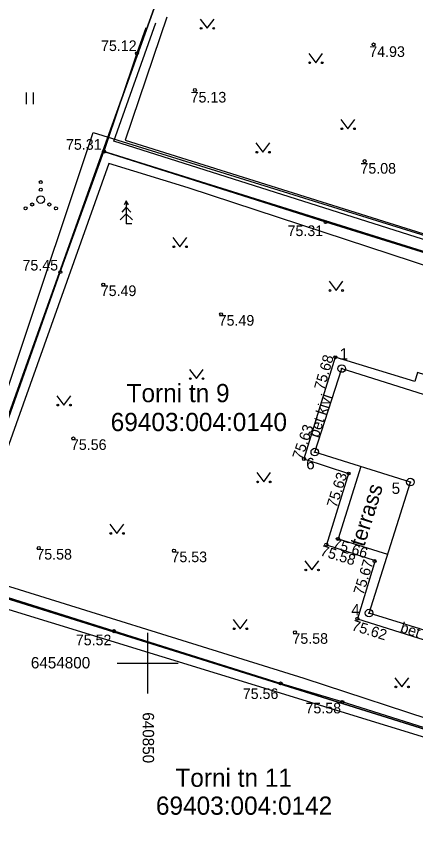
# Model space of a CAD drawing. Extents: x 640554 to 640967, y 6454407 to 6454955.
# Drawn here: x 640841.4 to 640867.6, y 6454787.9 to 6454842.5 of the extents above; entities that cross this region are included whole.
import ezdxf

# ---------------------------------------------------------------- set-up
doc = ezdxf.new("R2010")
doc.units = 0
for name, color, linetype in [('AED', 7, 'Continuous'), ('HALJASTUS', 7, 'Continuous'), ('HOONE', 7, 'Continuous'), ('KOORDPUNKT', 7, 'Continuous'), ('KORGUS-EH2000', 7, 'Continuous'), ('MOOTPIIR', 7, 'Continuous'), ('PIIR', 7, 'Continuous'), ('PUU', 7, 'Continuous'), ('TEE', 7, 'Continuous'), ('VORK', 7, 'Continuous')]:
    doc.layers.add(name, color=color, linetype=linetype)

msp = doc.modelspace()

# ---------------------------------------------------------------- linework, layer by layer
at = {"layer": 'AED'}
for points in [[(640849.871, 6454841.805), (640849.29, 6454840.13), (640847.12, 6454833.66), (640861.71, 6454829.03), (640875.88, 6454824.62), (640885.26, 6454821.73), (640887.122, 6454826.994)], [(640881.788, 6454812.052), (640877.953, 6454800.901), (640875.17, 6454793.545), (640862.808, 6454797.447), (640858.751, 6454798.657), (640847.786, 6454802.099), (640837.062, 6454805.476), (640844.249, 6454825.731), (640847.12, 6454833.66)]]:
    msp.add_lwpolyline(points, dxfattribs=at)
at = {"layer": 'HALJASTUS'}
for p, q in [((640853.457, 6454842.382), (640853.92, 6454841.775)), ((640853.92, 6454841.775), (640854.366, 6454842.382)), ((640860.595, 6454840.114), (640861.058, 6454839.507)), ((640861.058, 6454839.507), (640861.504, 6454840.114)), ((640842.004, 6454837.541), (640842.004, 6454836.78)), ((640842.46, 6454837.541), (640842.46, 6454836.78)), ((640862.717, 6454835.77), (640863.18, 6454835.164)), ((640863.18, 6454835.164), (640863.626, 6454835.77)), ((640857.122, 6454834.226), (640857.586, 6454833.619)), ((640857.586, 6454833.619), (640858.031, 6454834.226)), ((640851.662, 6454828.002), (640852.125, 6454827.396)), ((640852.125, 6454827.396), (640852.571, 6454828.002)), ((640861.936, 6454825.126), (640862.4, 6454824.519)), ((640862.4, 6454824.519), (640862.845, 6454825.126)), ((640852.746, 6454819.325), (640853.209, 6454818.718)), ((640853.209, 6454818.718), (640853.655, 6454819.325)), ((640844.026, 6454817.58), (640844.49, 6454816.973)), ((640844.49, 6454816.973), (640844.935, 6454817.58)), ((640857.176, 6454812.533), (640857.639, 6454811.927)), ((640857.639, 6454811.927), (640858.085, 6454812.533)), ((640847.514, 6454809.138), (640847.977, 6454808.531)), ((640847.977, 6454808.531), (640848.423, 6454809.138)), ((640860.346, 6454806.732), (640860.809, 6454806.126)), ((640860.809, 6454806.126), (640861.254, 6454806.732)), ((640855.632, 6454802.865), (640856.096, 6454802.259)), ((640856.096, 6454802.259), (640856.541, 6454802.865)), ((640866.271, 6454799.039), (640866.735, 6454798.432)), ((640866.735, 6454798.432), (640867.18, 6454799.039))]:
    msp.add_line(p, q, dxfattribs=at)
for points in [[(640851.27, 6454842.501), (640848.51, 6454834.409), (640876.575, 6454825.622), (640885.632, 6454822.786)], [(640884.723, 6454822.6), (640847.776, 6454834.35), (640850.529, 6454842.131)], [(640883.148, 6454817.81), (640884.403, 6454821.267), (640868.965, 6454825.912), (640852.671, 6454831.265), (640847.454, 6454832.88), (640841.341, 6454815.754), (640837.854, 6454805.986), (640860.271, 6454799.002), (640869.777, 6454795.887), (640874.811, 6454794.238), (640877.118, 6454800.706), (640879.129, 6454806.579), (640880.975, 6454811.975)]]:
    msp.add_lwpolyline(points, dxfattribs=at)
for centre, radius in [((640853.519, 6454841.775), 0.055), ((640854.348, 6454841.775), 0.055), ((640860.657, 6454839.507), 0.055), ((640861.486, 6454839.507), 0.055), ((640862.779, 6454835.164), 0.055), ((640863.608, 6454835.164), 0.055), ((640857.185, 6454833.619), 0.055), ((640858.013, 6454833.619), 0.055), ((640842.965, 6454831.654), 0.1), ((640842.965, 6454830.504), 0.25), ((640842.965, 6454831.154), 0.1), ((640842.4, 6454830.179), 0.1), ((640843.53, 6454830.179), 0.1), ((640841.965, 6454829.929), 0.1), ((640843.965, 6454829.929), 0.1), ((640851.724, 6454827.396), 0.055), ((640852.553, 6454827.396), 0.055), ((640861.999, 6454824.519), 0.055), ((640862.827, 6454824.519), 0.055), ((640852.808, 6454818.718), 0.055), ((640853.637, 6454818.718), 0.055), ((640844.089, 6454816.973), 0.055), ((640844.918, 6454816.973), 0.055), ((640857.238, 6454811.927), 0.055), ((640858.067, 6454811.927), 0.055), ((640847.576, 6454808.531), 0.055), ((640848.405, 6454808.531), 0.055), ((640860.408, 6454806.126), 0.055), ((640861.237, 6454806.126), 0.055), ((640855.695, 6454802.259), 0.055), ((640856.524, 6454802.259), 0.055), ((640866.333, 6454798.432), 0.055), ((640867.162, 6454798.432), 0.055)]:
    msp.add_circle(centre, radius, dxfattribs=at)
at = {"layer": 'HOONE'}
msp.add_lwpolyline([(640862.772, 6454819.384), (640876.88, 6454814.936), (640872.456, 6454800.845), (640864.568, 6454803.288), (640867.287, 6454811.911), (640861, 6454813.884)], close=True, dxfattribs=at)
msp.add_lwpolyline([(640864.027, 6454812.934), (640862.531, 6454808.168), (640865.788, 6454807.159)], dxfattribs=at)
at = {"layer": 'KOORDPUNKT'}
for centre, radius in [((640862.772, 6454819.384), 0.25), ((640862.772, 6454819.384), 0.025), ((640862.772, 6454819.384), 0.0221), ((640862.772, 6454819.384), 0.0191), ((640862.772, 6454819.384), 0.0161), ((640862.772, 6454819.384), 0.0132), ((640862.772, 6454819.384), 0.0102), ((640862.772, 6454819.384), 0.00726), ((640862.772, 6454819.384), 0.0043), ((640861, 6454813.884), 0.25), ((640861, 6454813.884), 0.025), ((640861, 6454813.884), 0.0221), ((640861, 6454813.884), 0.0191), ((640861, 6454813.884), 0.0161), ((640861, 6454813.884), 0.0132), ((640861, 6454813.884), 0.0102), ((640861, 6454813.884), 0.00726), ((640861, 6454813.884), 0.0043), ((640867.287, 6454811.911), 0.25), ((640867.287, 6454811.911), 0.025), ((640867.287, 6454811.911), 0.0221), ((640867.287, 6454811.911), 0.0191), ((640867.287, 6454811.911), 0.0161), ((640867.287, 6454811.911), 0.0132), ((640867.287, 6454811.911), 0.0102), ((640867.287, 6454811.911), 0.00726), ((640867.287, 6454811.911), 0.0043), ((640864.568, 6454803.288), 0.25), ((640864.568, 6454803.288), 0.025), ((640864.568, 6454803.288), 0.0221), ((640864.568, 6454803.288), 0.0191), ((640864.568, 6454803.288), 0.0161), ((640864.568, 6454803.288), 0.0132), ((640864.568, 6454803.288), 0.0102), ((640864.568, 6454803.288), 0.00726), ((640864.568, 6454803.288), 0.0043)]:
    msp.add_circle(centre, radius, dxfattribs=at)
at = {"layer": 'KORGUS-EH2000'}
for centre in [(640864.864, 6454840.712), (640849.29, 6454840.13), (640853.11, 6454837.713), (640847.12, 6454833.66), (640864.282, 6454833.031), (640861.71, 6454829.03), (640844.249, 6454825.731), (640847.074, 6454824.911), (640854.834, 6454822.96), (640862.341, 6454820.128), (640845.112, 6454814.785), (640860.282, 6454813.431), (640863.219, 6454812.472), (640861.762, 6454807.792), (640862.531, 6454808.168), (640842.836, 6454807.57), (640851.729, 6454807.397), (640864.93, 6454806.716), (640863.8, 6454802.914), (640847.786, 6454802.099), (640859.687, 6454802.026), (640858.751, 6454798.657), (640862.808, 6454797.447)]:
    msp.add_circle(centre, 0.1, dxfattribs=at)
at = {"layer": 'MOOTPIIR'}
msp.add_lwpolyline([(640846.405, 6454834.919), (640886.95, 6454822.322), (640876.73, 6454792.498), (640836.378, 6454804.887)], close=True, dxfattribs=at)
at = {"layer": 'PIIR'}
msp.add_lwpolyline([(640743.65, 6454950.74), (640863.83, 6454883.21), (640856.91, 6454862.08), (640853.8, 6454852.53), (640847.06, 6454833.68), (640836.95, 6454805.44), (640826.85, 6454777.19), (640816.75, 6454748.97), (640761.35, 6454751.11)], dxfattribs=at)
for points in [[(640895.26, 6454850.07), (640885.26, 6454821.73), (640847.04, 6454833.69), (640853.8, 6454852.53), (640856.91, 6454862.08)], [(640885.26, 6454821.73), (640875.14, 6454793.48), (640836.94, 6454805.44), (640847.04, 6454833.69)], [(640875.14, 6454793.48), (640865.02, 6454765.2), (640826.85, 6454777.19), (640836.94, 6454805.44)]]:
    msp.add_lwpolyline(points, close=True, dxfattribs=at)
at = {"layer": 'PUU'}
for p, q in [((640848.594, 6454830.414), (640848.444, 6454830.164)), ((640848.744, 6454830.164), (640848.594, 6454830.414)), ((640848.594, 6454830.414), (640848.594, 6454828.914)), ((640848.594, 6454830.014), (640848.294, 6454829.664)), ((640848.894, 6454829.664), (640848.594, 6454830.014)), ((640848.594, 6454829.564), (640848.194, 6454829.164)), ((640848.994, 6454829.164), (640848.594, 6454829.564)), ((640848.954, 6454828.914), (640848.594, 6454828.914))]:
    msp.add_line(p, q, dxfattribs=at)
at = {"layer": 'TEE'}
msp.add_lwpolyline([(640883.618, 6454816.997), (640879.147, 6454818.427), (640872.624, 6454820.427), (640872.066, 6454818.761), (640871.716, 6454818.346), (640871.159, 6454818.051), (640867.765, 6454819.114), (640867.585, 6454818.539), (640862.341, 6454820.128), (640860.282, 6454813.431), (640863.219, 6454812.472), (640861.762, 6454807.792), (640864.96, 6454806.761), (640863.8, 6454802.914), (640872.932, 6454800.045), (640875.633, 6454808.566), (640876.127, 6454808.409), (640877.564, 6454812.713), (640878.33, 6454813.178), (640881.773, 6454812.009)], dxfattribs=at)
at = {"layer": 'VORK'}
for p, q in [((640850, 6454802), (640850, 6454798)), ((640848, 6454800), (640852, 6454800))]:
    msp.add_line(p, q, dxfattribs=at)

# ---------------------------------------------------------------- texts
at = {"layer": 'HOONE'}
msp.add_text('terrass', height=1.026, rotation=72.5951, dxfattribs=at).set_placement((640864.244, 6454807.602))
at = {"layer": 'KOORDPUNKT'}
for s, p in [('1', (640862.635, 6454819.966)), ('6', (640860.433, 6454812.75)), ('5', (640866.057, 6454811.133)), ('4', (640863.397, 6454803.133))]:
    msp.add_text(s, height=0.75, dxfattribs=at).set_placement(p)
at = {"layer": 'KORGUS-EH2000'}
for s, p in [(' 75.12', (640846.671, 6454840.277)), (' 74.93', (640864.324, 6454839.89)), (' 75.13', (640852.569, 6454836.89)), (' 75.31', (640844.366, 6454833.78)), (' 75.08', (640863.741, 6454832.208)), (' 75.31', (640858.946, 6454828.1)), (' 75.45', (640841.504, 6454825.835)), (' 75.49', (640846.653, 6454824.153)), (' 75.49', (640854.413, 6454822.202)), (' 75.56', (640844.691, 6454814.027)), (' 75.58', (640842.415, 6454806.812)), (' 75.53', (640851.308, 6454806.639)), (' 75.52', (640845.01, 6454801.171)), (' 75.58', (640859.266, 6454801.268)), (' 75.56', (640855.999, 6454797.636)), (' 75.58', (640860.127, 6454796.689))]:
    msp.add_text(s, height=0.7, dxfattribs=at).set_placement(p)
for s, rotation, p in [(' 75.68', 74.1317, (640861.54, 6454817.666)), (' 75.63', 70.7639, (640860.07, 6454813.093)), (' 75.63', 72.35, (640862.353, 6454809.932)), (' 75.66', 342.6705, (640861.862, 6454807.653)), (' 75.58', 342.9729, (640861.059, 6454807.175)), (' 75.67', 73.0514, (640864.115, 6454804.186)), (' 75.62', 342.6778, (640863.125, 6454802.263))]:
    msp.add_text(s, height=0.7, rotation=rotation, dxfattribs=at).set_placement(p)
at = {"layer": 'PIIR'}
for s, p in [('Torni tn 9', (640848.613, 6454817.17)), ('69403:004:0140', (640847.568, 6454815.267)), ('Torni tn 11', (640851.825, 6454791.856)), ('69403:004:0142', (640850.544, 6454790.017))]:
    msp.add_text(s, height=1.2, dxfattribs=at).set_placement(p)
at = {"layer": 'TEE'}
for rotation, p in [(72.0409, (640861.239, 6454814.786)), (342.0409, (640866.569, 6454802.053))]:
    msp.add_text('bet kivi', height=0.7, rotation=rotation, dxfattribs=at).set_placement(p)
at = {"layer": 'VORK'}
msp.add_text('6454800', height=0.75, dxfattribs=at).set_placement((640842.314, 6454799.649))
msp.add_text('640850', height=0.75, rotation=270, dxfattribs=at).set_placement((640849.672, 6454796.76))

doc.saveas('drawing.dxf')
